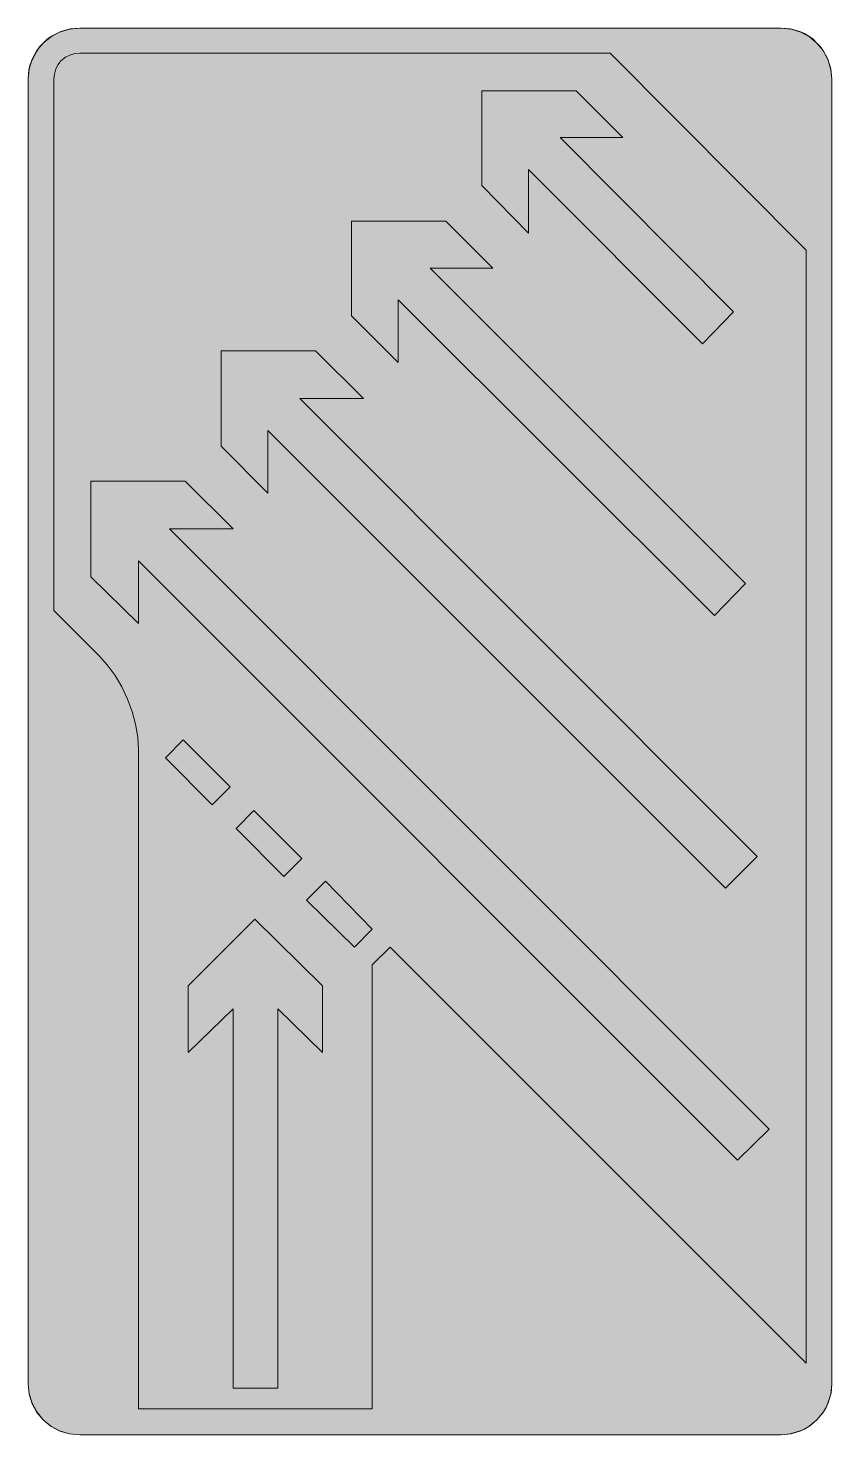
# Model space of a CAD drawing. Header units: metres. Extents: x 212 to 357, y 9 to 263.
import ezdxf

# ---------------------------------------------------------------- set-up
doc = ezdxf.new("R2010")
doc.units = ezdxf.units.M
for name, color, linetype, true_color in [('FILL_LIME_00FF00', 7, 'Continuous', 0x00ff00), ('FILL_WHITE_FFFFFF', 7, 'Continuous', 0xffffff), ('STROKE_LIME_00FF00', 7, 'Continuous', 0x00ff00)]:
    doc.layers.add(name, color=color, linetype=linetype, true_color=true_color)

msp = doc.modelspace()

# ---------------------------------------------------------------- hatches: boundary and pattern name
at = {"layer": 'FILL_LIME_00FF00', "true_color": 0x00ff00}
h = msp.add_hatch(color=7, dxfattribs=at)
h.dxf.hatch_style = 1
h.paths.add_polyline_path([(274.08, 93.78), (274.08, 13.5), (231.78, 13.5), (231.78, 132.66), (231.65, 134.98), (231.26, 137.32), (230.64, 139.62), (229.8, 141.84), (228.76, 144.06), (227.53, 146.14), (226.13, 148.04), (224.58, 149.76), (216.48, 157.86), (216.48, 253.98), (216.59, 254.81), (216.84, 255.78), (217.22, 256.57), (217.74, 257.22), (218.55, 257.9), (219.36, 258.3), (220.26, 258.55), (221.16, 258.66), (317.1, 258.66), (352.56, 223.02), (352.56, 21.78), (277.32, 97.02), (274.08, 93.78)])
at = {"layer": 'FILL_WHITE_FFFFFF', "true_color": 0xffffff}
h = msp.add_hatch(color=7, dxfattribs=at)
h.dxf.hatch_style = 1
h.paths.add_polyline_path([(219.31, 8.99), (217.56, 9.5), (215.95, 10.34), (214.5, 11.52), (213.39, 12.96), (212.54, 14.56), (211.99, 16.25), (211.8, 18), (211.8, 253.98), (211.96, 255.69), (212.18, 256.56), (212.52, 257.4), (213.38, 259), (213.89, 259.75), (214.5, 260.46), (215.26, 261.14), (216.05, 261.72), (217.7, 262.55), (219.41, 263.02), (221.16, 263.16), (348.06, 263.16), (349.73, 263.02), (351.44, 262.55), (352.27, 262.18), (353.07, 261.72), (353.83, 261.14), (354.54, 260.46), (355.17, 259.75), (355.72, 258.99), (356.57, 257.36), (357.07, 255.65), (357.24, 253.98), (357.24, 18), (357.08, 16.36), (356.52, 14.58), (356.19, 13.77), (355.73, 12.98), (354.54, 11.52), (353.08, 10.33), (352.29, 9.87), (351.48, 9.54), (349.7, 8.98), (348.06, 8.82), (221.16, 8.82), (219.31, 8.99)])
h = msp.add_hatch(color=7, dxfattribs=at)
h.dxf.hatch_style = 1
h.paths.add_polyline_path([(310.98, 251.82), (319.44, 243.36), (308.1, 243.36), (339.42, 211.86), (333.84, 206.1), (302.34, 237.6), (302.34, 226.08), (293.88, 234.72), (293.88, 251.82), (310.98, 251.82)])
h = msp.add_hatch(color=7, dxfattribs=at)
h.dxf.hatch_style = 1
h.paths.add_polyline_path([(287.4, 228.24), (295.86, 219.78), (284.52, 219.78), (341.58, 162.72), (336, 156.96), (278.76, 214.02), (278.76, 202.68), (270.3, 211.14), (270.3, 228.24), (287.4, 228.24)])
h = msp.add_hatch(color=7, dxfattribs=at)
h.dxf.hatch_style = 1
h.paths.add_polyline_path([(263.82, 204.84), (272.46, 196.2), (260.94, 196.2), (343.74, 113.4), (337.98, 107.64), (255.18, 190.44), (255.18, 179.1), (246.72, 187.56), (246.72, 204.84), (263.82, 204.84)])
h = msp.add_hatch(color=7, dxfattribs=at)
h.dxf.hatch_style = 1
h.paths.add_polyline_path([(240.24, 181.26), (248.88, 172.62), (237.36, 172.62), (345.9, 64.08), (340.14, 58.5), (231.78, 166.86), (231.78, 155.52), (223.14, 163.98), (223.14, 181.26), (240.24, 181.26)])
h = msp.add_hatch(color=7, dxfattribs=at)
h.dxf.hatch_style = 1
h.paths.add_polyline_path([(245.1, 122.76), (236.64, 131.22), (239.88, 134.46), (248.34, 126), (245.1, 122.76)])
h = msp.add_hatch(color=7, dxfattribs=at)
h.dxf.hatch_style = 1
h.paths.add_polyline_path([(258.06, 109.8), (249.42, 118.44), (252.66, 121.68), (261.3, 113.04), (258.06, 109.8)])
h = msp.add_hatch(color=7, dxfattribs=at)
h.dxf.hatch_style = 1
h.paths.add_polyline_path([(270.84, 97.02), (262.2, 105.48), (265.62, 108.9), (274.08, 100.26), (270.84, 97.02)])
h = msp.add_hatch(color=7, dxfattribs=at)
h.dxf.hatch_style = 1
h.paths.add_polyline_path([(265.08, 90), (265.08, 77.94), (256.98, 85.86), (256.98, 17.28), (248.88, 17.28), (248.88, 85.86), (240.78, 77.94), (240.78, 90), (252.84, 102.06), (265.08, 90)])

# ---------------------------------------------------------------- linework, layer by layer
at = {"layer": 'FILL_LIME_00FF00', "lineweight": 0, "true_color": 0x00ff00}
msp.add_lwpolyline([(274.08, 93.78), (274.08, 13.5), (231.78, 13.5), (231.78, 132.66), (231.65, 134.98), (231.26, 137.32), (230.64, 139.62), (229.8, 141.84), (228.76, 144.06), (227.53, 146.14), (226.13, 148.04), (224.58, 149.76), (216.48, 157.86), (216.48, 253.98), (216.59, 254.81), (216.84, 255.78), (217.22, 256.57), (217.74, 257.22), (218.55, 257.9), (219.36, 258.3), (220.26, 258.55), (221.16, 258.66), (317.1, 258.66), (352.56, 223.02), (352.56, 21.78), (277.32, 97.02)], close=True, dxfattribs=at)
at = {"layer": 'FILL_WHITE_FFFFFF', "lineweight": 0, "true_color": 0xffffff}
for points in [[(219.31, 8.99), (217.56, 9.5), (215.95, 10.34), (214.5, 11.52), (213.39, 12.96), (212.54, 14.56), (211.99, 16.25), (211.8, 18), (211.8, 253.98), (211.96, 255.69), (212.18, 256.56), (212.52, 257.4), (213.38, 259), (213.89, 259.75), (214.5, 260.46), (215.26, 261.14), (216.05, 261.72), (217.7, 262.55), (219.41, 263.02), (221.16, 263.16), (348.06, 263.16), (349.73, 263.02), (351.44, 262.55), (352.27, 262.18), (353.07, 261.72), (353.83, 261.14), (354.54, 260.46), (355.17, 259.75), (355.72, 258.99), (356.57, 257.36), (357.07, 255.65), (357.24, 253.98), (357.24, 18), (357.08, 16.36), (356.52, 14.58), (356.19, 13.77), (355.73, 12.98), (354.54, 11.52), (353.08, 10.33), (352.29, 9.87), (351.48, 9.54), (349.7, 8.98), (348.06, 8.82), (221.16, 8.82)], [(310.98, 251.82), (319.44, 243.36), (308.1, 243.36), (339.42, 211.86), (333.84, 206.1), (302.34, 237.6), (302.34, 226.08), (293.88, 234.72), (293.88, 251.82)], [(287.4, 228.24), (295.86, 219.78), (284.52, 219.78), (341.58, 162.72), (336, 156.96), (278.76, 214.02), (278.76, 202.68), (270.3, 211.14), (270.3, 228.24)], [(263.82, 204.84), (272.46, 196.2), (260.94, 196.2), (343.74, 113.4), (337.98, 107.64), (255.18, 190.44), (255.18, 179.1), (246.72, 187.56), (246.72, 204.84)], [(240.24, 181.26), (248.88, 172.62), (237.36, 172.62), (345.9, 64.08), (340.14, 58.5), (231.78, 166.86), (231.78, 155.52), (223.14, 163.98), (223.14, 181.26)], [(245.1, 122.76), (236.64, 131.22), (239.88, 134.46), (248.34, 126)], [(258.06, 109.8), (249.42, 118.44), (252.66, 121.68), (261.3, 113.04)], [(270.84, 97.02), (262.2, 105.48), (265.62, 108.9), (274.08, 100.26)], [(265.08, 90), (265.08, 77.94), (256.98, 85.86), (256.98, 17.28), (248.88, 17.28), (248.88, 85.86), (240.78, 77.94), (240.78, 90), (252.84, 102.06)]]:
    msp.add_lwpolyline(points, close=True, dxfattribs=at)
at = {"layer": 'STROKE_LIME_00FF00', "lineweight": 0, "true_color": 0x00ff00}
for points in [[(221.16, 263.16), (219.26, 262.97), (217.5, 262.43), (215.9, 261.58), (214.52, 260.46), (213.39, 259.1), (212.53, 257.54), (211.99, 255.82), (211.8, 253.98)], [(348.06, 263.16), (221.16, 263.16)], [(357.24, 253.98), (357.05, 255.82), (356.51, 257.54), (355.66, 259.1), (354.54, 260.46), (353.18, 261.58), (351.62, 262.43), (349.9, 262.97), (348.06, 263.16)], [(211.8, 253.98), (211.8, 18)], [(357.24, 18), (357.24, 253.98)], [(211.8, 18), (211.99, 16.16), (212.53, 14.44), (213.39, 12.88), (214.52, 11.52), (215.9, 10.4), (217.5, 9.55), (219.26, 9.01), (221.16, 8.82)], [(348.06, 8.82), (349.9, 9.01), (351.62, 9.55), (353.18, 10.4), (354.54, 11.52), (355.66, 12.88), (356.51, 14.44), (357.05, 16.16), (357.24, 18)], [(221.16, 8.82), (348.06, 8.82)]]:
    msp.add_lwpolyline(points, dxfattribs=at)

doc.saveas('drawing.dxf')
